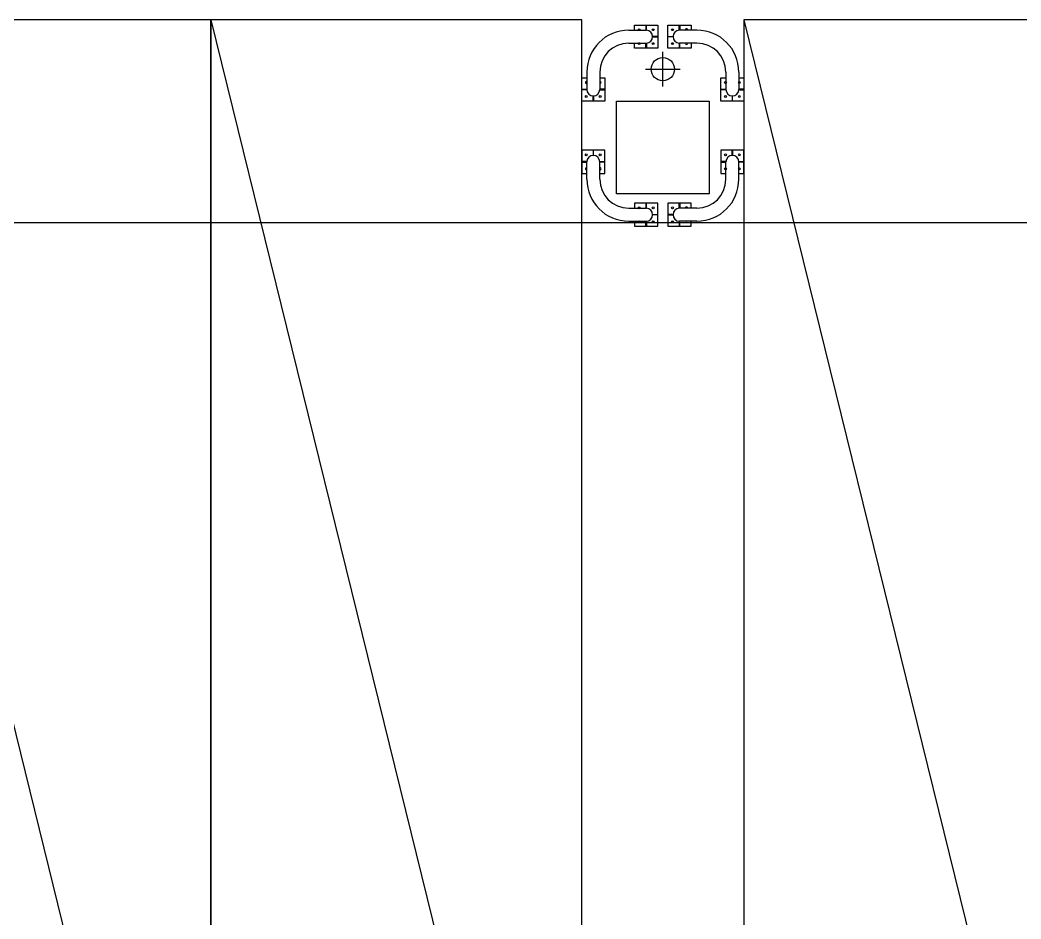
# Model space of a CAD drawing. Header units: millimetres. Extents: x 8456 to 190005487, y 619 to 455456909.
# Drawn here: x 200661 to 201990, y 159292 to 160487 of the extents above; entities that cross this region are included whole.
import ezdxf

# ---------------------------------------------------------------- set-up
doc = ezdxf.new("R2010")
doc.units = ezdxf.units.MM
doc.header["$LTSCALE"] = 400
doc.header["$MEASUREMENT"] = 0
doc.layers.get('0').update_dxf_attribs({"linetype": 'CONTINUOUS'})
for name, color, linetype in [('A-PK', 6, 'CONTINUOUS'), ('COL', 2, 'CONTINUOUS'), ('우수홈통', 6, 'CONTINUOUS'), ('지하2층평면도$0$지상1충돌방지대', 6, 'CONTINUOUS')]:
    doc.layers.add(name, color=color, linetype=linetype)
doc.layers.add('Defpoint', color=161, linetype='CONTINUOUS', plot=False)

# ---------------------------------------------------------------- blocks, each defined once
blk = doc.blocks.new('A$C2DB436D3')
at = {"layer": 'A-PK', "color": 8}
for p, q in [((12631.5, 23923.6, 2515.7), (13335.5, 21063.6, 2515.7)), ((13335.5, 23923.6, 2515.7), (12631.5, 23923.6, 2515.7)), ((13335.5, 23923.6, 2515.7), (14039.5, 21063.6, 2515.7)), ((13335.5, 21063.6, 2515.7), (13335.5, 23923.6, 2515.7)), ((13335.5, 23923.6, 2515.7), (13335.5, 21063.6, 2515.7)), ((14039.5, 23923.6, 2515.7), (13335.5, 23923.6, 2515.7)), ((14039.5, 21063.6, 2515.7), (14039.5, 23923.6, 2515.7)), ((14347.5, 23923.6, 2515.7), (15051.5, 21063.6, 2515.7)), ((14347.5, 23923.6, 2515.7), (14347.5, 21063.6, 2515.7)), ((15051.5, 23923.6, 2515.7), (14347.5, 23923.6, 2515.7))]:
    blk.add_line(p, q, dxfattribs=at)
at = {"layer": 'COL', "color": 8}
for p, q in [((14105.5, 23769.6, 2515.7), (14281.5, 23769.6, 2515.7)), ((14105.5, 23593.6, 2515.7), (14105.5, 23769.6, 2515.7)), ((14281.5, 23769.6, 2515.7), (14281.5, 23593.6, 2515.7)), ((14281.5, 23593.6, 2515.7), (14105.5, 23593.6, 2515.7))]:
    blk.add_line(p, q, dxfattribs=at)
at = {"layer": '우수홈통', "color": 8}
for p, q in [((14193.5, 23797.1, 2515.7), (14193.5, 23863.1, 2515.7)), ((14160.5, 23830.1, 2515.7), (14226.5, 23830.1, 2515.7))]:
    blk.add_line(p, q, dxfattribs=at)
blk.add_circle((14193.5, 23830.1, 2515.7), 22, dxfattribs=at)
at = {"layer": '지하2층평면도$0$지상1충돌방지대', "color": 8}
for p, q in [((14128.9, 23904.2, 2515.7), (14161.9, 23904.2, 2515.7)), ((14161.4, 23913, 2515.7), (14161.4, 23904.2, 2515.7)), ((14162.3, 23913, 2515.7), (14161.4, 23913, 2515.7)), ((14162.3, 23904.2, 2515.7), (14162.3, 23913, 2515.7)), ((14224.8, 23913, 2515.7), (14225.7, 23913, 2515.7)), ((14224.8, 23904.2, 2515.7), (14224.8, 23913, 2515.7)), ((14258.2, 23904.2, 2515.7), (14225.2, 23904.2, 2515.7)), ((14225.7, 23913, 2515.7), (14225.7, 23904.2, 2515.7)), ((14183, 23892.3, 2515.7), (14174.2, 23892.3, 2515.7)), ((14174.2, 23891.4, 2515.7), (14183, 23891.4, 2515.7)), ((14183, 23891.4, 2515.7), (14183, 23892.3, 2515.7)), ((14204.1, 23891.4, 2515.7), (14204.1, 23892.3, 2515.7)), ((14204.1, 23892.3, 2515.7), (14212.9, 23892.3, 2515.7)), ((14212.9, 23891.4, 2515.7), (14204.1, 23891.4, 2515.7)), ((14128.9, 23879.6, 2515.7), (14161.9, 23879.6, 2515.7)), ((14161.4, 23870.8, 2515.7), (14161.4, 23879.6, 2515.7)), ((14162.3, 23870.8, 2515.7), (14161.4, 23870.8, 2515.7)), ((14162.3, 23879.6, 2515.7), (14162.3, 23870.8, 2515.7)), ((14224.8, 23879.6, 2515.7), (14224.8, 23870.8, 2515.7)), ((14224.8, 23870.8, 2515.7), (14225.7, 23870.8, 2515.7)), ((14258.2, 23879.6, 2515.7), (14225.2, 23879.6, 2515.7)), ((14225.7, 23870.8, 2515.7), (14225.7, 23879.6, 2515.7)), ((14049.2, 23824.6, 2515.7), (14049.2, 23791.6, 2515.7)), ((14073.9, 23824.6, 2515.7), (14073.9, 23791.6, 2515.7)), ((14313.2, 23824.6, 2515.7), (14313.2, 23791.6, 2515.7)), ((14337.9, 23824.6, 2515.7), (14337.9, 23791.6, 2515.7)), ((14040.4, 23792, 2515.7), (14049.2, 23792, 2515.7)), ((14040.4, 23791.1, 2515.7), (14040.4, 23792, 2515.7)), ((14049.2, 23791.1, 2515.7), (14040.4, 23791.1, 2515.7)), ((14082.7, 23792, 2515.7), (14073.9, 23792, 2515.7)), ((14073.9, 23791.1, 2515.7), (14082.7, 23791.1, 2515.7)), ((14082.7, 23791.1, 2515.7), (14082.7, 23792, 2515.7)), ((14304.4, 23791.1, 2515.7), (14304.4, 23792, 2515.7)), ((14304.4, 23792, 2515.7), (14313.2, 23792, 2515.7)), ((14313.2, 23791.1, 2515.7), (14304.4, 23791.1, 2515.7)), ((14346.7, 23792, 2515.7), (14337.9, 23792, 2515.7)), ((14337.9, 23791.1, 2515.7), (14346.7, 23791.1, 2515.7)), ((14346.7, 23791.1, 2515.7), (14346.7, 23792, 2515.7)), ((14061.1, 23770.4, 2515.7), (14061.1, 23779.2, 2515.7)), ((14062, 23770.4, 2515.7), (14061.1, 23770.4, 2515.7)), ((14062, 23779.2, 2515.7), (14062, 23770.4, 2515.7)), ((14325.1, 23779.2, 2515.7), (14325.1, 23770.4, 2515.7)), ((14325.1, 23770.4, 2515.7), (14326, 23770.4, 2515.7)), ((14326, 23770.4, 2515.7), (14326, 23779.2, 2515.7)), ((14062, 23675.2, 2515.7), (14061.1, 23675.2, 2515.7)), ((14061.1, 23675.2, 2515.7), (14061.1, 23666.4, 2515.7)), ((14062, 23666.4, 2515.7), (14062, 23675.2, 2515.7)), ((14325.1, 23666.4, 2515.7), (14325.1, 23675.2, 2515.7)), ((14325.1, 23675.2, 2515.7), (14326, 23675.2, 2515.7)), ((14326, 23675.2, 2515.7), (14326, 23666.4, 2515.7)), ((14040.4, 23654.5, 2515.7), (14040.4, 23653.6, 2515.7)), ((14049.2, 23654.5, 2515.7), (14040.4, 23654.5, 2515.7)), ((14040.4, 23653.6, 2515.7), (14049.2, 23653.6, 2515.7)), ((14049.2, 23621.1, 2515.7), (14049.2, 23654.1, 2515.7)), ((14073.9, 23654.5, 2515.7), (14082.7, 23654.5, 2515.7)), ((14073.9, 23621.1, 2515.7), (14073.9, 23654.1, 2515.7)), ((14082.7, 23653.6, 2515.7), (14073.9, 23653.6, 2515.7)), ((14082.7, 23654.5, 2515.7), (14082.7, 23653.6, 2515.7)), ((14313.2, 23654.5, 2515.7), (14304.4, 23654.5, 2515.7)), ((14304.4, 23654.5, 2515.7), (14304.4, 23653.6, 2515.7)), ((14304.4, 23653.6, 2515.7), (14313.2, 23653.6, 2515.7)), ((14313.2, 23621.1, 2515.7), (14313.2, 23654.1, 2515.7)), ((14337.9, 23654.5, 2515.7), (14346.7, 23654.5, 2515.7)), ((14337.9, 23621.1, 2515.7), (14337.9, 23654.1, 2515.7)), ((14346.7, 23653.6, 2515.7), (14337.9, 23653.6, 2515.7)), ((14346.7, 23654.5, 2515.7), (14346.7, 23653.6, 2515.7)), ((14128.9, 23566.1, 2515.7), (14161.9, 23566.1, 2515.7)), ((14162.3, 23574.9, 2515.7), (14161.4, 23574.9, 2515.7)), ((14161.4, 23574.9, 2515.7), (14161.4, 23566, 2515.7)), ((14162.3, 23566, 2515.7), (14162.3, 23574.9, 2515.7)), ((14224.8, 23566, 2515.7), (14224.8, 23574.9, 2515.7)), ((14224.8, 23574.9, 2515.7), (14225.7, 23574.9, 2515.7)), ((14258.2, 23566.1, 2515.7), (14225.2, 23566.1, 2515.7)), ((14225.7, 23574.9, 2515.7), (14225.7, 23566, 2515.7)), ((14128.9, 23541.4, 2515.7), (14161.9, 23541.4, 2515.7)), ((14161.4, 23532.6, 2515.7), (14161.4, 23541.4, 2515.7)), ((14162.3, 23541.4, 2515.7), (14162.3, 23532.6, 2515.7)), ((14174.2, 23554.2, 2515.7), (14183, 23554.2, 2515.7)), ((14183, 23553.3, 2515.7), (14174.2, 23553.3, 2515.7)), ((14183, 23554.2, 2515.7), (14183, 23553.3, 2515.7)), ((14212.9, 23554.2, 2515.7), (14204.1, 23554.2, 2515.7)), ((14204.1, 23554.2, 2515.7), (14204.1, 23553.3, 2515.7)), ((14204.1, 23553.3, 2515.7), (14212.9, 23553.3, 2515.7)), ((14224.8, 23541.4, 2515.7), (14224.8, 23532.6, 2515.7)), ((14258.2, 23541.4, 2515.7), (14225.2, 23541.4, 2515.7)), ((14225.7, 23532.6, 2515.7), (14225.7, 23541.4, 2515.7)), ((14162.3, 23532.6, 2515.7), (14161.4, 23532.6, 2515.7)), ((14224.8, 23532.6, 2515.7), (14225.7, 23532.6, 2515.7))]:
    blk.add_line(p, q, dxfattribs=at)
at = {"layer": '지하2층평면도$0$지상1충돌방지대', "color": 8, "elevation": 2515.7}
for points in [[(14139.9, 23904.2), (14139.9, 23913.9), (14183.9, 23913.9), (14183.9, 23869.9)], [(14203.2, 23869.9), (14203.2, 23913.9), (14247.2, 23913.9), (14247.2, 23904.2)], [(14183.9, 23869.9), (14139.9, 23869.9), (14139.9, 23879.6)], [(14247.2, 23879.6), (14247.2, 23869.9), (14203.2, 23869.9)], [(14083.5, 23769.6), (14039.5, 23769.6), (14039.5, 23813.6), (14049.2, 23813.6)], [(14073.9, 23813.6), (14083.5, 23813.6), (14083.5, 23769.6)], [(14303.5, 23769.6), (14303.5, 23813.6), (14313.2, 23813.6)], [(14337.9, 23813.6), (14347.5, 23813.6), (14347.5, 23769.6), (14303.5, 23769.6)], [(14083.5, 23676.1), (14039.5, 23676.1), (14039.5, 23632.1), (14049.2, 23632.1)], [(14073.9, 23632.1), (14083.5, 23632.1), (14083.5, 23676.1)], [(14303.5, 23676.1), (14303.5, 23632.1), (14313.2, 23632.1)], [(14337.9, 23632.1), (14347.5, 23632.1), (14347.5, 23676.1), (14303.5, 23676.1)], [(14183.9, 23575.7), (14139.9, 23575.7), (14139.9, 23566.1)], [(14139.9, 23541.4), (14139.9, 23531.7), (14183.9, 23531.7), (14183.9, 23575.7)], [(14203.2, 23575.7), (14203.2, 23531.7), (14247.2, 23531.7), (14247.2, 23541.4)], [(14247.2, 23566.1), (14247.2, 23575.7), (14203.2, 23575.7)]]:
    blk.add_lwpolyline(points, dxfattribs=at)
at = {"layer": '지하2층평면도$0$지상1충돌방지대', "color": 8}
for centre in [(14148.7, 23905.1, 2515.7), (14175.1, 23905.1, 2515.7), (14212, 23905.1, 2515.7), (14148.7, 23878.7, 2515.7), (14175.1, 23878.7, 2515.7), (14212, 23878.7, 2515.7), (14312.3, 23804.8, 2515.7), (14338.7, 23804.8, 2515.7), (14048.3, 23778.4, 2515.7), (14074.7, 23778.4, 2515.7), (14312.3, 23778.4, 2515.7), (14338.7, 23778.4, 2515.7), (14048.3, 23667.3, 2515.7), (14074.7, 23667.3, 2515.7), (14312.3, 23667.3, 2515.7), (14338.7, 23667.3, 2515.7), (14312.3, 23640.9, 2515.7), (14338.7, 23640.9, 2515.7), (14148.7, 23566.9, 2515.7), (14175.1, 23566.9, 2515.7), (14212, 23566.9, 2515.7), (14148.7, 23540.5, 2515.7), (14175.1, 23540.5, 2515.7), (14212, 23540.5, 2515.7)]:
    blk.add_circle(centre, 1.76, dxfattribs=at)
for centre, radius, start, end in [((14128.9, 23824.6, 2515.7), 79.6, 90, 180), ((14161.9, 23891.9, 2515.7), 12.3, 270, 90), ((14225.2, 23891.9, 2515.7), 12.3, 90, 270), ((14238.4, 23905.1, 2515.7), 1.76, 330, 210), ((14258.2, 23824.6, 2515.7), 79.6, 0, 90), ((14128.9, 23824.6, 2515.7), 55, 90, 180), ((14238.4, 23878.7, 2515.7), 1.76, 150, 30), ((14258.2, 23824.6, 2515.7), 55, 0, 90), ((14048.3, 23804.8, 2515.7), 1.76, 60, 300), ((14074.7, 23804.8, 2515.7), 1.76, 240, 120), ((14061.5, 23791.6, 2515.7), 12.3, 180, 0), ((14325.5, 23791.6, 2515.7), 12.3, 180, 0), ((14061.5, 23654.1, 2515.7), 12.3, 0, 180), ((14325.5, 23654.1, 2515.7), 12.3, 0, 180), ((14048.3, 23640.9, 2515.7), 1.76, 60, 300), ((14074.7, 23640.9, 2515.7), 1.76, 240, 120), ((14128.9, 23621.1, 2515.7), 79.6, 180, 270), ((14128.9, 23621.1, 2515.7), 55, 180, 270), ((14258.2, 23621.1, 2515.7), 55, 270, 0), ((14258.2, 23621.1, 2515.7), 79.6, 270, 0), ((14161.9, 23553.7, 2515.7), 12.3, 270, 90), ((14225.2, 23553.7, 2515.7), 12.3, 90, 270), ((14238.4, 23566.9, 2515.7), 1.76, 330, 210), ((14238.4, 23540.5, 2515.7), 1.76, 150, 30)]:
    blk.add_arc(centre, radius, start, end, dxfattribs=at)

msp = doc.modelspace()

# ---------------------------------------------------------------- linework, layer by layer
at = {"layer": 'Defpoint'}
msp.add_lwpolyline([(29467.9, 160217.4), (202988.5, 160217.4), (202988.5, 84717.4), (29467.9, 84717.4)], close=True, dxfattribs=at)

# ---------------------------------------------------------------- block references
at = {"xscale": 0.7, "yscale": 0.7, "zscale": 0.7}
msp.add_blockref('A$C2DB436D3', (191579.1, 143740.2, -160.1), dxfattribs=at)

doc.saveas('drawing.dxf')
